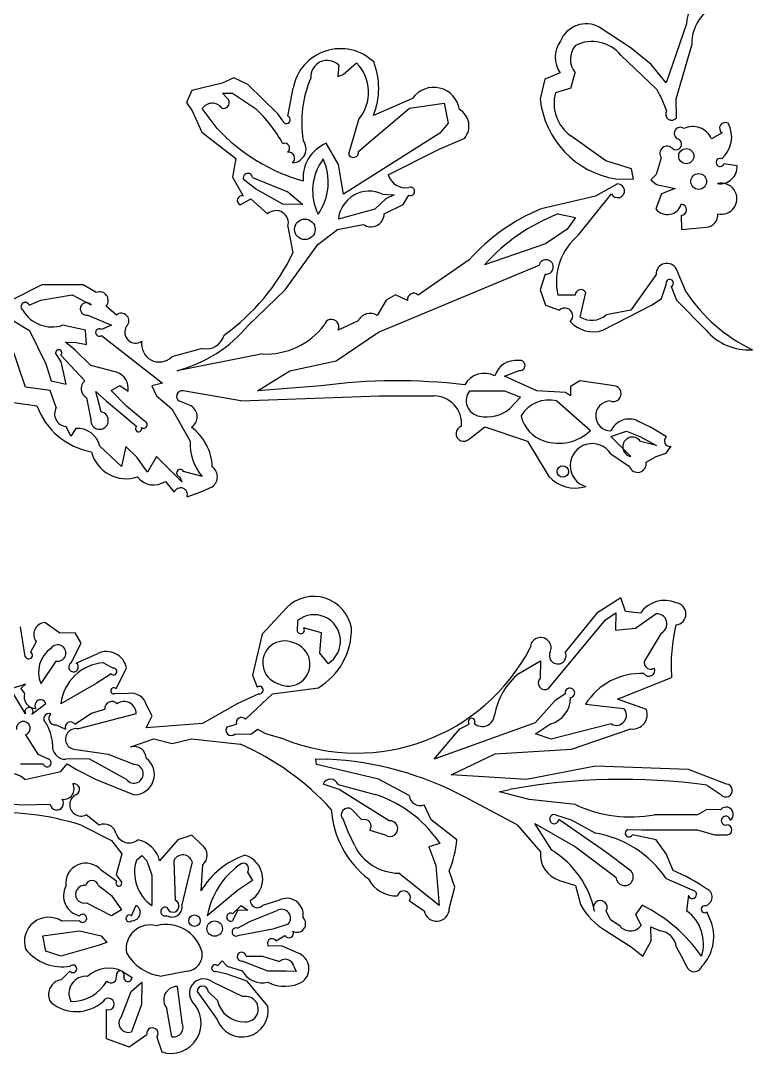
# Model space of a CAD drawing. Extents: x 0.1 to 7.7, y 0.72 to 10.33.
# Drawn here: x 5.688 to 7.702, y 2.434 to 5.276 of the extents above; entities that cross this region are included whole.
import ezdxf

# ---------------------------------------------------------------- set-up
doc = ezdxf.new("R2010")
doc.units = 0

msp = doc.modelspace()

# ---------------------------------------------------------------- linework, layer by layer
at = {"layer": 'Default', "color": 162, "linetype": 'CONTINUOUS'}
for p, q in [((7.521141, 5.267187), (7.465467, 5.104408)), ((7.368544, 5.200555), (7.280742, 5.257985)), ((7.492157, 5.060573), (7.535433, 5.208749)), ((7.340349, 5.180929), (7.438524, 5.087052)), ((7.424112, 5.155531), (7.368544, 5.200555)), ((6.563384, 5.153808), (6.561486, 5.122348)), ((6.575895, 5.127703), (6.612404, 5.160325)), ((7.465467, 5.104408), (7.424112, 5.155531)), ((6.27485, 5.118427), (6.242701, 5.103911)), ((6.313075, 5.10053), (6.27485, 5.118427)), ((6.561486, 5.122348), (6.575895, 5.127703)), ((7.1731, 5.132317), (7.130941, 5.115255)), ((7.20284, 5.090232), (7.214388, 5.132461)), ((6.242701, 5.103911), (6.158892, 5.083889)), ((6.395804, 5.019885), (6.313075, 5.10053)), ((6.423611, 5.012696), (6.437822, 5.089957)), ((7.130941, 5.115255), (7.118056, 5.060468)), ((7.20284, 5.090232), (7.160144, 5.077068)), ((6.158892, 5.083889), (6.144643, 5.051009)), ((6.255788, 5.063084), (6.243129, 5.076475)), ((6.243129, 5.076475), (6.270855, 5.076405)), ((6.270855, 5.076405), (6.334824, 5.03418)), ((6.766372, 5.061511), (6.659131, 5.015164)), ((7.438524, 5.087052), (7.452009, 5.061557)), ((7.452009, 5.061557), (7.466076, 5.028072)), ((7.49392, 5.008727), (7.492157, 5.060573)), ((6.144643, 5.051009), (6.159722, 5.027488)), ((6.229034, 4.979302), (6.187476, 5.033865)), ((6.645674, 4.939981), (6.758439, 5.035538)), ((6.758439, 5.035538), (6.854292, 5.048492)), ((6.854292, 5.048492), (6.864981, 4.993705)), ((6.159722, 5.027488), (6.186968, 4.969282)), ((6.409677, 4.999789), (6.395804, 5.019885)), ((6.618056, 5.003399), (6.590222, 4.908369)), ((6.864981, 4.993705), (6.841853, 4.965927)), ((6.186968, 4.969282), (6.280571, 4.896868)), ((6.841853, 4.965927), (6.576389, 4.798626)), ((6.839681, 4.922318), (6.910317, 4.952704)), ((7.298858, 4.890158), (7.202429, 4.958916)), ((7.618875, 4.966866), (7.589772, 4.951002)), ((6.5625, 4.879792), (6.529281, 4.938449)), ((6.618146, 4.916229), (6.645674, 4.939981)), ((6.700064, 4.851262), (6.839681, 4.922318)), ((6.280571, 4.896868), (6.270833, 4.844819)), ((7.369482, 4.868132), (7.298858, 4.890158)), ((7.451389, 4.898224), (7.437621, 4.852078)), ((6.576389, 4.798626), (6.5625, 4.879792)), ((7.37487, 4.839547), (7.369482, 4.868132)), ((7.660668, 4.876665), (7.624097, 4.88196)), ((6.270833, 4.844819), (6.300212, 4.79407)), ((6.334489, 4.812743), (6.300753, 4.839626)), ((6.325903, 4.844605), (6.423532, 4.805177)), ((7.326389, 4.840293), (7.37487, 4.839547)), ((7.437621, 4.852078), (7.422478, 4.83811)), ((7.422478, 4.83811), (7.438097, 4.825091)), ((6.409722, 4.770849), (6.334489, 4.812743)), ((6.423532, 4.805177), (6.464455, 4.770288)), ((7.331297, 4.826404), (7.270533, 4.793226)), ((7.438097, 4.825091), (7.489962, 4.813534)), ((7.489962, 4.813534), (7.452281, 4.799218)), ((6.292228, 4.76912), (6.321576, 4.785721)), ((6.321576, 4.785721), (6.367523, 4.744075)), ((6.692812, 4.785682), (6.66293, 4.756712)), ((6.684089, 4.798626), (6.716358, 4.796614)), ((6.716358, 4.796614), (6.692812, 4.785682)), ((6.740704, 4.770181), (6.756304, 4.795644)), ((7.270533, 4.793226), (7.120446, 4.757925)), ((7.224913, 4.687021), (7.314538, 4.799542)), ((7.452281, 4.799218), (7.436907, 4.757788)), ((6.464455, 4.770288), (6.409722, 4.770849)), ((6.66293, 4.756712), (6.5625, 4.729182)), ((6.688823, 4.743821), (6.740704, 4.770181)), ((7.166705, 4.743829), (7.21579, 4.734309)), ((7.21579, 4.734309), (7.192042, 4.701854)), ((7.505927, 4.740008), (7.506944, 4.701404)), ((6.423611, 4.709241), (6.4375, 4.636635)), ((6.505766, 4.65978), (6.560549, 4.701404)), ((6.560549, 4.701404), (6.63094, 4.715325)), ((7.192042, 4.701854), (7.132612, 4.662074)), ((7.506944, 4.701404), (7.576283, 4.707816)), ((7.132612, 4.662074), (6.965278, 4.604181)), ((6.415725, 4.534923), (6.505766, 4.65978)), ((6.922566, 4.617528), (6.812488, 4.541743)), ((6.673264, 4.418481), (7.11507, 4.603168)), ((7.131857, 4.578154), (7.118048, 4.535217)), ((7.437453, 4.577652), (7.367779, 4.478942)), ((7.507573, 4.559382), (7.493167, 4.592294)), ((5.745862, 4.548626), (5.66457, 4.507358)), ((5.859864, 4.549219), (5.745862, 4.548626)), ((5.895812, 4.527683), (5.859864, 4.549219)), ((7.452406, 4.511147), (7.465255, 4.549464)), ((7.520189, 4.528674), (7.507573, 4.559382)), ((5.743003, 4.506959), (5.829177, 4.521044)), ((5.829177, 4.521044), (5.882367, 4.493606)), ((6.315214, 4.438171), (6.415725, 4.534923)), ((6.720246, 4.521337), (6.694042, 4.507039)), ((6.753107, 4.505932), (6.720246, 4.521337)), ((6.812488, 4.541743), (6.782556, 4.520848)), ((7.118048, 4.535217), (7.132452, 4.492675)), ((7.214875, 4.52052), (7.166994, 4.520127)), ((7.228656, 4.460172), (7.243836, 4.527924)), ((7.478706, 4.54386), (7.493416, 4.506683)), ((5.711493, 4.49307), (5.743003, 4.506959)), ((6.694042, 4.507039), (6.669345, 4.464278)), ((7.132452, 4.492675), (7.171607, 4.47907)), ((7.290231, 4.423625), (7.42679, 4.493695)), ((7.42679, 4.493695), (7.452406, 4.511147)), ((7.493416, 4.506683), (7.575079, 4.424222)), ((5.873187, 4.465805), (5.93783, 4.437912)), ((5.951344, 4.465339), (5.923423, 4.490355)), ((7.367779, 4.478942), (7.299667, 4.465951)), ((5.663236, 4.452432), (5.712156, 4.423388)), ((5.86657, 4.424422), (5.803339, 4.437514)), ((5.93783, 4.437912), (5.91039, 4.425885)), ((6.617402, 4.449601), (6.561922, 4.424487)), ((5.712156, 4.423388), (5.756944, 4.331834)), ((5.869018, 4.384329), (5.86657, 4.424422)), ((5.910062, 4.409257), (6.07811, 4.278603)), ((6.556748, 4.339691), (6.673264, 4.418481)), ((5.701049, 4.266943), (5.659722, 4.389538)), ((5.810858, 4.3909), (5.84046, 4.389823)), ((5.837791, 4.368735), (5.810858, 4.3909)), ((5.84046, 4.389823), (5.869018, 4.384329)), ((5.799638, 4.336461), (5.783934, 4.36132)), ((5.798034, 4.355385), (5.864117, 4.284197)), ((5.881212, 4.326851), (5.837791, 4.368735)), ((6.187766, 4.373659), (6.103607, 4.3504)), ((6.353679, 4.35848), (6.118551, 4.312514)), ((5.756944, 4.331834), (5.771643, 4.284261)), ((5.81351, 4.275213), (5.799638, 4.336461)), ((5.951874, 4.308198), (5.881212, 4.326851)), ((6.429275, 4.312514), (6.556748, 4.339691)), ((6.339854, 4.256952), (6.429275, 4.312514)), ((7.020112, 4.297542), (7.060317, 4.312643)), ((7.109099, 4.256958), (7.020112, 4.297542)), ((5.76922, 4.257788), (5.701049, 4.266943)), ((5.771643, 4.284261), (5.81351, 4.275213)), ((5.936852, 4.257892), (5.960432, 4.271829)), ((5.960432, 4.271829), (5.983648, 4.256538)), ((6.07811, 4.278603), (6.048952, 4.271133)), ((6.048952, 4.271133), (6.061887, 4.243471)), ((6.514841, 4.270847), (6.339854, 4.256952)), ((7.201389, 4.269446), (7.201329, 4.243011)), ((7.22702, 4.284736), (7.201389, 4.269446)), ((7.321999, 4.270847), (7.22702, 4.284736)), ((5.534132, 4.244341), (5.732686, 4.21558)), ((5.785731, 4.210913), (5.76922, 4.257788)), ((5.869029, 4.23811), (5.880937, 4.178035)), ((5.894917, 4.254913), (5.924433, 4.228701)), ((5.90958, 4.199094), (5.894917, 4.254913)), ((5.979415, 4.215086), (5.936852, 4.257892)), ((6.061887, 4.243471), (6.103948, 4.207241)), ((6.294201, 4.22918), (6.135206, 4.256981)), ((6.294201, 4.22918), (6.675849, 4.243069)), ((6.675849, 4.243069), (6.825238, 4.243069)), ((6.924125, 4.257356), (7.020193, 4.256958)), ((7.020193, 4.256958), (7.06387, 4.239942)), ((7.06387, 4.239942), (7.034105, 4.207272)), ((7.187896, 4.252091), (7.109099, 4.256958)), ((7.201329, 4.243011), (7.187896, 4.252091)), ((5.924433, 4.228701), (6.00732, 4.159183)), ((6.028639, 4.173795), (5.979415, 4.215086)), ((6.103948, 4.207241), (6.154259, 4.118358)), ((6.157278, 4.215958), (6.124964, 4.228412)), ((7.16361, 4.229518), (7.257097, 4.148247)), ((5.826364, 4.131983), (5.813001, 4.158845)), ((5.839391, 4.153829), (5.826364, 4.131983)), ((6.923632, 4.12491), (6.965935, 4.157869)), ((6.965935, 4.157869), (7.083687, 4.118876)), ((7.424201, 4.156214), (7.387357, 4.174007)), ((7.465994, 4.130742), (7.424201, 4.156214)), ((7.312346, 4.13179), (7.355639, 4.145847)), ((7.368056, 4.076402), (7.312346, 4.13179)), ((7.355639, 4.145847), (7.392106, 4.131642)), ((7.392106, 4.131642), (7.438647, 4.10641)), ((5.96522, 4.048568), (5.905609, 4.104694)), ((5.9775, 4.10426), (5.96522, 4.048568)), ((6.007601, 4.074548), (5.9775, 4.10426)), ((7.083687, 4.118876), (7.141618, 4.021346)), ((7.438647, 4.10641), (7.394596, 4.118069)), ((7.464888, 4.085391), (7.478746, 4.104489)), ((6.036795, 4.033636), (6.007601, 4.074548)), ((6.061376, 4.076441), (6.036795, 4.033636)), ((6.131944, 4.006957), (6.061376, 4.076441)), ((7.312558, 4.083639), (7.363972, 4.048624)), ((7.409722, 4.060839), (7.437652, 4.076402)), ((7.437652, 4.076402), (7.464888, 4.085391)), ((6.086583, 4.007986), (6.110747, 3.97837)), ((6.125165, 4.020879), (6.131944, 4.006957)), ((6.187622, 4.020977), (6.136366, 4.034735)), ((6.183669, 3.979179), (6.215254, 3.993045)), ((6.145833, 3.96529), (6.183669, 3.979179)), ((7.340271, 3.687519), (7.274418, 3.645548)), ((7.353138, 3.649378), (7.340271, 3.687519)), ((6.421001, 3.660984), (6.353152, 3.587285)), ((7.274418, 3.645548), (7.187252, 3.537939)), ((7.298221, 3.627054), (7.326058, 3.646127)), ((7.326058, 3.646127), (7.325791, 3.598449)), ((7.39407, 3.644981), (7.353138, 3.649378)), ((7.380767, 3.604221), (7.436833, 3.643413)), ((5.795739, 3.590289), (5.754266, 3.619335)), ((6.450362, 3.594116), (6.450605, 3.625172)), ((7.140981, 3.437511), (7.298221, 3.627054)), ((5.70046, 3.526331), (5.687786, 3.607442)), ((5.837667, 3.591277), (5.795739, 3.590289)), ((5.854097, 3.562577), (5.837667, 3.591277)), ((6.353152, 3.587285), (6.325899, 3.474204)), ((6.51653, 3.590776), (6.466282, 3.604817)), ((6.511928, 3.535109), (6.51653, 3.590776)), ((7.325791, 3.598449), (7.380767, 3.604221)), ((7.451545, 3.590427), (7.410099, 3.521129)), ((5.730186, 3.566655), (5.715278, 3.53824)), ((5.826938, 3.50803), (5.854097, 3.562577)), ((5.840879, 3.507352), (5.90073, 3.534417)), ((6.534722, 3.506956), (6.511928, 3.535109)), ((5.784853, 3.513246), (5.743056, 3.4514)), ((5.915889, 3.508678), (5.94229, 3.493531)), ((7.059306, 3.479178), (7.118881, 3.514398)), ((7.118881, 3.514398), (7.118056, 3.46602)), ((5.937102, 3.478572), (5.895323, 3.451409)), ((5.950851, 3.437143), (5.979275, 3.495035)), ((6.325899, 3.474204), (6.339251, 3.441354)), ((7.330883, 3.40873), (7.480161, 3.467979)), ((5.659572, 3.437347), (5.702047, 3.450446)), ((5.702047, 3.450446), (5.688154, 3.437929)), ((5.895323, 3.451409), (5.798611, 3.395844)), ((6.381475, 3.422831), (6.507612, 3.439854)), ((5.701389, 3.368066), (5.659572, 3.437347)), ((5.688154, 3.437929), (5.698632, 3.424277)), ((5.983992, 3.423622), (5.945835, 3.423049)), ((6.343817, 3.423331), (6.284297, 3.395174)), ((6.306422, 3.35331), (6.381475, 3.422831)), ((7.187003, 3.423273), (7.158877, 3.403456)), ((5.756955, 3.395855), (5.719039, 3.366578)), ((6.049494, 3.362129), (6.034722, 3.391653)), ((6.284297, 3.395174), (6.188106, 3.341654)), ((7.158877, 3.403456), (7.104793, 3.343446)), ((7.243019, 3.394767), (7.348322, 3.382848)), ((7.410633, 3.379948), (7.330883, 3.40873)), ((5.837199, 3.33927), (5.882584, 3.369697)), ((6.006277, 3.36849), (5.847131, 3.3264)), ((5.882584, 3.369697), (5.919442, 3.380937)), ((6.033328, 3.329646), (6.049494, 3.362129)), ((5.78539, 3.337941), (5.811206, 3.325658)), ((6.188106, 3.341654), (6.033328, 3.329646)), ((6.256341, 3.332169), (6.28216, 3.339305)), ((7.104793, 3.343446), (6.826389, 3.243066)), ((6.826389, 3.243066), (6.896922, 3.326952)), ((6.896922, 3.326952), (6.922911, 3.339852)), ((7.104907, 3.313032), (7.146355, 3.340649)), ((7.314056, 3.340288), (7.14886, 3.298622)), ((7.204667, 3.270844), (7.368063, 3.3264)), ((5.701229, 3.310046), (5.734843, 3.256706)), ((5.991324, 3.277355), (6.054097, 3.29955)), ((6.054097, 3.29955), (6.10478, 3.286151)), ((6.10478, 3.286151), (6.1581, 3.299453)), ((6.1581, 3.299453), (6.292639, 3.284733)), ((6.321589, 3.311526), (6.277386, 3.312511)), ((6.340927, 3.324651), (6.321589, 3.311526)), ((6.363143, 3.313487), (6.340927, 3.324651)), ((6.412876, 3.298622), (6.363143, 3.313487)), ((7.14886, 3.298622), (7.104907, 3.313032)), ((5.833925, 3.270844), (5.928514, 3.256955)), ((6.994306, 3.257682), (7.204667, 3.270844)), ((5.734843, 3.256706), (5.763967, 3.243839)), ((5.876701, 3.244017), (5.812409, 3.242886)), ((5.979167, 3.18751), (5.876701, 3.244017)), ((5.928514, 3.256955), (6.0016, 3.228634)), ((6.50006, 3.243822), (6.533715, 3.243066)), ((6.502584, 3.228774), (6.50006, 3.243822)), ((6.8735, 3.200466), (6.994306, 3.257682)), ((5.750598, 3.229177), (5.6875, 3.229177)), ((5.798383, 3.209503), (5.815665, 3.230555)), ((5.815665, 3.230555), (5.841128, 3.215311)), ((5.841128, 3.215311), (5.895868, 3.18751)), ((6.560689, 3.215288), (6.502584, 3.228774)), ((6.673094, 3.18791), (6.560689, 3.215288)), ((7.270471, 3.22412), (7.080387, 3.187157)), ((7.526993, 3.215288), (7.270471, 3.22412)), ((7.631384, 3.174743), (7.526993, 3.215288)), ((5.699531, 3.18751), (5.798383, 3.209503)), ((5.895868, 3.18751), (6.000537, 3.145151)), ((6.7576, 3.14311), (6.673094, 3.18791)), ((7.080387, 3.187157), (6.8735, 3.200466)), ((6.564507, 3.159844), (6.520397, 3.174179)), ((6.561998, 3.173613), (6.663767, 3.146203)), ((6.702052, 3.073824), (6.564507, 3.159844)), ((7.005227, 3.153684), (7.033896, 3.159732)), ((7.577053, 3.171589), (7.615749, 3.145701)), ((5.690873, 3.117039), (5.561835, 3.129445)), ((7.054731, 3.062346), (6.909423, 3.139677)), ((7.034297, 3.145843), (7.005227, 3.153684)), ((7.08769, 3.131954), (7.034297, 3.145843)), ((7.215154, 3.118181), (7.08769, 3.131954)), ((5.768989, 3.118946), (5.690873, 3.117039)), ((6.599771, 3.105185), (6.627469, 3.075979)), ((6.817586, 3.076041), (6.798782, 3.117866)), ((7.577385, 3.104812), (7.551755, 3.090288)), ((7.614938, 3.104177), (7.577385, 3.104812)), ((5.904028, 3.061917), (5.868154, 3.09018)), ((6.589793, 3.043684), (6.576286, 3.076508)), ((6.889049, 3.020875), (6.817586, 3.076041)), ((7.159941, 3.090288), (7.203795, 3.076399)), ((7.298117, 2.988063), (7.169369, 3.077414)), ((7.203795, 3.076399), (7.270383, 3.03927)), ((7.551755, 3.090288), (7.432843, 3.090288)), ((5.854674, 3.061596), (5.938029, 3.019852)), ((6.606699, 3.00629), (6.589793, 3.043684)), ((6.649456, 3.047592), (6.691423, 3.035075)), ((7.054731, 3.062346), (7.119049, 2.988398)), ((7.103646, 3.066579), (7.215684, 3.002146)), ((7.15048, 2.992632), (7.103646, 3.066579)), ((7.359097, 3.049596), (7.397691, 3.048621)), ((7.397691, 3.048621), (7.550268, 3.048621)), ((7.550268, 3.048621), (7.598715, 3.034732)), ((5.938029, 3.019852), (5.966768, 2.982944)), ((6.120277, 3.020843), (6.070514, 2.963578)), ((6.159399, 3.034285), (6.120277, 3.020843)), ((6.187727, 3.006764), (6.159399, 3.034285)), ((6.827032, 3.031785), (6.841839, 3.011199)), ((7.437443, 3.020843), (7.372053, 3.034732)), ((7.465278, 2.982374), (7.437443, 3.020843)), ((7.598715, 3.034732), (7.633694, 3.035381)), ((6.841839, 3.011199), (6.811502, 3.002365)), ((6.811502, 3.002365), (6.830452, 2.950877)), ((7.215684, 3.002146), (7.326806, 2.918882)), ((7.369061, 2.934663), (7.298117, 2.988063)), ((5.966768, 2.982944), (5.950564, 2.925213)), ((6.006581, 2.96501), (6.021374, 2.978139)), ((6.021374, 2.978139), (6.035613, 2.963387)), ((6.035613, 2.963387), (6.048915, 2.923981)), ((6.113752, 2.854662), (6.110333, 2.965442)), ((6.159722, 2.960349), (6.146478, 2.90367)), ((7.484082, 2.936533), (7.465278, 2.982374)), ((5.952056, 2.907617), (5.910239, 2.936563)), ((6.184393, 2.880588), (6.188981, 2.95202)), ((6.312036, 2.93272), (6.325783, 2.909333)), ((6.840278, 2.840287), (6.728965, 2.929547)), ((6.830452, 2.950877), (6.840278, 2.840287)), ((6.882901, 2.890671), (6.868056, 2.936376)), ((5.950564, 2.925213), (5.965754, 2.904856)), ((6.048915, 2.923981), (6.048611, 2.840287)), ((6.146478, 2.90367), (6.131944, 2.842833)), ((6.325783, 2.909333), (6.284498, 2.881676)), ((7.171812, 2.909732), (7.215172, 2.895939)), ((7.464976, 2.915129), (7.538822, 2.882321)), ((5.901897, 2.895668), (5.938195, 2.86763)), ((6.284498, 2.881676), (6.201389, 2.812509)), ((6.868056, 2.831095), (6.882901, 2.890671)), ((7.215172, 2.895939), (7.229395, 2.843338)), ((5.9375, 2.812509), (5.86813, 2.847605)), ((5.938195, 2.86763), (5.965447, 2.828948)), ((6.397537, 2.854176), (6.354044, 2.840172)), ((6.758794, 2.853519), (6.798838, 2.826116)), ((7.526361, 2.86899), (7.521431, 2.826003)), ((5.965447, 2.828948), (5.9375, 2.812509)), ((5.992771, 2.81228), (6.005501, 2.841164)), ((6.285136, 2.826733), (6.270833, 2.79862)), ((6.271108, 2.818052), (6.294844, 2.840608)), ((6.313431, 2.827979), (6.285136, 2.826733)), ((6.294844, 2.840608), (6.313431, 2.827979)), ((6.320647, 2.797716), (6.393681, 2.826524)), ((7.311564, 2.800789), (7.300181, 2.825765)), ((7.399178, 2.841701), (7.380579, 2.815614)), ((7.380579, 2.815614), (7.395833, 2.785663)), ((7.590955, 2.791029), (7.577418, 2.822786)), ((5.849974, 2.79862), (5.800811, 2.79768)), ((6.284618, 2.778308), (6.320647, 2.797716)), ((6.424614, 2.789239), (6.382432, 2.775141)), ((7.337266, 2.784507), (7.311564, 2.800789)), ((5.748845, 2.757181), (5.84937, 2.770842)), ((5.757528, 2.715286), (5.748845, 2.757181)), ((5.84937, 2.770842), (5.909573, 2.75709)), ((5.909573, 2.75709), (5.925217, 2.738461)), ((6.382432, 2.775141), (6.284722, 2.756953)), ((6.391255, 2.743064), (6.415411, 2.757862)), ((7.300424, 2.770188), (7.368718, 2.726581)), ((7.422587, 2.781471), (7.448099, 2.770584)), ((7.423689, 2.743146), (7.422587, 2.781471)), ((5.901556, 2.730081), (5.798611, 2.701398)), ((5.925217, 2.738461), (5.901556, 2.730081)), ((6.406115, 2.729175), (6.369694, 2.72834)), ((6.451632, 2.709579), (6.406115, 2.729175)), ((7.400555, 2.700943), (7.423689, 2.743146)), ((5.798611, 2.701398), (5.757528, 2.715286)), ((6.308645, 2.701398), (6.353526, 2.701398)), ((6.353526, 2.701398), (6.400614, 2.686523)), ((7.368718, 2.726581), (7.400555, 2.700943)), ((7.492919, 2.726923), (7.506535, 2.702029)), ((7.506535, 2.702029), (7.521131, 2.673382)), ((6.22956, 2.674212), (6.242675, 2.687827)), ((6.242675, 2.687827), (6.256196, 2.673601)), ((6.256196, 2.673601), (6.297794, 2.660289)), ((6.368056, 2.659731), (6.297671, 2.687481)), ((6.439913, 2.672953), (6.446529, 2.65875)), ((5.823637, 2.659923), (5.799115, 2.63614)), ((5.968182, 2.659085), (5.994499, 2.64234)), ((6.147195, 2.659731), (6.076389, 2.645842)), ((6.256759, 2.651848), (6.224588, 2.659297)), ((6.311778, 2.632465), (6.256759, 2.651848)), ((6.4191, 2.659731), (6.368056, 2.659731)), ((6.446529, 2.65875), (6.4191, 2.659731)), ((5.992401, 2.604189), (6.021833, 2.629197)), ((6.021833, 2.629197), (6.020833, 2.56776)), ((6.118389, 2.617653), (6.131791, 2.518433)), ((6.215931, 2.630159), (6.299674, 2.58974)), ((6.368103, 2.563759), (6.311778, 2.632465)), ((5.965676, 2.535244), (5.992401, 2.604189)), ((6.173611, 2.604077), (6.229057, 2.527235)), ((6.229328, 2.578875), (6.203968, 2.603512)), ((6.020833, 2.56776), (5.993056, 2.493064)), ((5.923023, 2.554277), (5.923098, 2.474038)), ((6.104167, 2.479175), (6.090278, 2.557089)), ((5.923098, 2.474038), (5.98647, 2.451397)), ((5.98647, 2.451397), (6.035559, 2.485524)), ((6.0625, 2.478257), (6.076389, 2.437508))]:
    msp.add_line(p, q, dxfattribs=at)
for centre, radius in [((7.520488, 4.902801), 0.020844), ((7.554525, 4.833349), 0.021657), ((6.470338, 4.701565), 0.028393), ((7.180363, 4.034896), 0.015758), ((6.166474, 2.798781), 0.015758), ((6.221914, 2.777065), 0.021178)]:
    msp.add_circle(centre, radius, dxfattribs=at)
for centre, radius, start, end in [((7.59971, 5.268214), 0.078576, 113.205618, 180.748984), ((7.654506, 5.21209), 0.11912, 100.272542, 181.606934), ((7.244553, 5.191171), 0.075986, 61.558263, 158.011312), ((7.235037, 5.175269), 0.075374, 143.954102, 214.740594), ((7.260535, 5.169587), 0.059228, 139.694735, 218.816309), ((7.260762, 5.11519), 0.103226, 39.556722, 116.08851), ((6.568588, 5.065905), 0.132959, 46.613661, 169.577915), ((6.531934, 5.120929), 0.045499, 46.27269, 183.706336), ((6.528799, 5.07875), 0.11681, 319.828962, 404.296037), ((6.47382, 5.089842), 0.199792, 338.051283, 381.335452), ((6.774933, 4.995314), 0.313409, 156.957169, 188.876094), ((6.825171, 5.020923), 0.071447, 8.494305, 145.383292), ((6.24622, 5.050209), 0.016041, 255.072151, 413.382901), ((7.367364, 5.087717), 0.250793, 186.237571, 260.59672), ((7.26623, 5.048392), 0.109893, 164.873967, 234.509288), ((6.215073, 5.015463), 0.03317, 35.46701, 146.30422), ((6.045256, 4.732057), 0.418483, 29.376064, 46.215537), ((6.869634, 4.985942), 0.052535, 320.751826, 420.085009), ((6.419633, 5.003015), 0.010466, 197.951669, 427.661845), ((7.480458, 5.019061), 0.016971, 147.92889, 322.48959), ((6.60372, 5.327177), 0.511279, 222.874986, 254.354568), ((7.50422, 4.965664), 0.016782, 53.661667, 242.346807), ((7.538499, 4.928957), 0.055811, 23.26583, 115.850725), ((7.627758, 4.979762), 0.015659, 60.320396, 235.439201), ((7.567152, 4.955282), 0.078252, 310.577207, 389.123312), ((6.435099, 4.923158), 0.038433, 272.086536, 398.25744), ((7.49222, 4.935989), 0.015397, 233.410005, 434.12658), ((6.415298, 4.925298), 0.013183, 303.706132, 474.025985), ((6.568538, 4.84318), 0.103039, 112.394461, 184.642299), ((7.467802, 4.910195), 0.020315, 41.392364, 216.104485), ((6.425038, 4.897421), 0.017084, 312.127196, 458.161159), ((6.637186, 4.807865), 0.145469, 143.106347, 206.449839), ((6.381147, 4.831265), 0.153633, 324.966493, 384.589694), ((6.603696, 4.914033), 0.014616, 202.800712, 368.641303), ((7.613644, 4.885669), 0.011092, 66.575336, 340.466428), ((7.612682, 4.874895), 0.048019, 262.228655, 362.1127), ((6.313201, 4.842759), 0.012836, 8.268227, 194.125543), ((6.747742, 4.865645), 0.049801, 196.787216, 280.043099), ((6.647627, 4.721301), 0.085491, 64.75428, 174.710944), ((6.761076, 4.806098), 0.011492, 245.464163, 473.864836), ((7.331544, 4.807591), 0.018815, 205.32951, 450.751569), ((7.616905, 4.785845), 0.042835, 257.091952, 464.487622), ((6.297458, 4.781199), 0.013163, 77.924809, 246.586002), ((6.39069, 4.718804), 0.034282, 343.801893, 492.51193), ((7.329002, 4.254329), 0.545073, 112.496181, 138.2155), ((7.468467, 4.782244), 0.039926, 217.773029, 343.418946), ((7.505836, 4.755442), 0.015434, 270.336362, 446.670395), ((6.652265, 4.745044), 0.036579, 234.339636, 358.083504), ((7.355639, 4.256218), 0.522934, 111.179753, 138.286589), ((7.574027, 4.741177), 0.033437, 273.868914, 365.002276), ((7.331015, 4.556702), 0.16805, 129.151712, 192.57053), ((5.893437, 4.898754), 0.603913, 305.982915, 334.276144), ((7.134279, 4.597919), 0.019913, 263.013603, 524.719232), ((7.467047, 4.578363), 0.029603, 28.072521, 181.376244), ((7.474823, 4.553483), 0.010377, 291.976978, 562.788807), ((5.905157, 4.50572), 0.023869, 319.929813, 473.050311), ((6.770428, 4.508263), 0.017477, 46.058552, 187.66591), ((7.230381, 4.520212), 0.015508, 29.820315, 178.861869), ((7.897139, 4.778472), 0.452206, 213.531673, 244.483697), ((5.700449, 4.488641), 0.011899, 21.849257, 234.192751), ((5.869249, 4.482521), 0.017174, 40.199777, 283.254608), ((5.77453, 4.527422), 0.094411, 210.862266, 287.767114), ((5.965187, 4.449848), 0.020776, 313.053312, 491.784885), ((6.649736, 4.434423), 0.035719, 56.702456, 154.852753), ((7.186442, 4.463518), 0.021493, 312.956072, 493.648537), ((7.2602, 4.511745), 0.060455, 238.548138, 310.756412), ((6.004297, 4.418332), 0.029802, 146.762652, 305.234046), ((6.021246, 4.681529), 0.381629, 284.772106, 320.380816), ((6.362606, 4.560962), 0.202679, 267.475633, 322.704223), ((6.543619, 4.433375), 0.020347, 334.097052, 526.41943), ((7.2642, 4.504109), 0.084588, 221.745878, 287.923029), ((5.904312, 4.417688), 0.010205, 53.4411, 304.297616), ((6.198304, 4.424612), 0.052031, 258.314289, 343.773358), ((7.691214, 4.521379), 0.151415, 219.915509, 274.215286), ((6.069543, 4.385371), 0.04882, 169.832083, 314.247072), ((5.792391, 4.361695), 0.008465, 311.803597, 542.541507), ((7.051484, 4.279157), 0.061488, 83.853718, 161.346768), ((7.062237, 4.326715), 0.014203, 262.230499, 467.075918), ((5.937612, 4.263825), 0.046609, 351.005197, 432.182606), ((6.965142, 4.242453), 0.062979, 63.517627, 150.404904), ((5.881924, 4.26279), 0.027845, 129.754475, 242.413963), ((6.723269, 2.715836), 1.568918, 83.150558, 97.634222), ((7.31929, 4.249168), 0.021847, 245.248395, 442.874817), ((6.132554, 4.241812), 0.015399, 80.08189, 240.473494), ((6.825238, 4.166466), 0.076603, 355.138346, 450), ((6.957308, 4.230067), 0.042963, 140.565895, 262.081511), ((5.917258, 4.282667), 0.196386, 199.975096, 259.790164), ((5.816109, 4.193647), 0.034941, 150.387562, 264.896356), ((6.138176, 4.185951), 0.035571, 304.578144, 417.519455), ((6.971657, 4.285682), 0.100239, 258.334501, 308.534857), ((7.14244, 4.142541), 0.089517, 76.320345, 149.362882), ((7.312177, 4.188156), 0.041223, 92.829569, 271.219032), ((5.904995, 4.175321), 0.024211, 173.563251, 439.083731), ((7.158151, 4.209583), 0.095175, 193.009427, 251.832898), ((7.36337, 4.124333), 0.055162, 64.22433, 155.803407), ((5.84347, 4.090138), 0.063821, 13.183915, 93.663954), ((6.01256, 4.152554), 0.00845, 128.330523, 384.23054), ((6.026042, 4.164159), 0.009979, 234.627334, 434.921798), ((6.073096, 4.04277), 0.142276, 2.167091, 53.179316), ((6.908019, 4.13956), 0.02141, 107.543959, 316.821759), ((7.168493, 4.241098), 0.128343, 251.832898, 313.65907), ((7.372387, 4.102929), 0.026879, 34.280817, 260.726878), ((7.474912, 4.118851), 0.014864, 126.869596, 284.947766), ((6.295256, 4.112258), 0.141129, 177.522749, 220.300046), ((7.261298, 4.051502), 0.060501, 32.084954, 252.89908), ((5.978493, 4.114563), 0.099289, 194.685611, 288.084919), ((6.127075, 4.03079), 0.010093, 23.007796, 259.092819), ((6.195794, 4.020603), 0.033737, 305.228159, 414.739174), ((7.386411, 4.056363), 0.023737, 199.028813, 370.868878), ((6.054406, 4.054998), 0.05697, 217.675613, 304.389804), ((7.215078, 4.090418), 0.100833, 223.236517, 286.376343), ((6.128067, 3.971231), 0.018733, 341.511585, 517.598418), ((6.494821, 3.585943), 0.105265, 10.109489, 134.530026), ((7.460689, 3.599487), 0.080671, 66.779089, 145.670559), ((7.488775, 3.643171), 0.030678, 276.256793, 443.033643), ((6.495739, 3.568252), 0.072643, 302.455703, 488.4119), ((7.439342, 3.615574), 0.027952, 295.885247, 455.148448), ((5.757138, 3.586178), 0.033281, 94.950666, 215.917786), ((7.938538, 3.502944), 0.459709, 166.190269, 184.362091), ((6.459252, 3.598083), 0.009735, 204.044389, 403.767493), ((6.410919, 3.600583), 0.187572, 301.030953, 361.172197), ((5.789724, 3.535301), 0.022587, 257.543929, 504.90009), ((6.414242, 3.508543), 0.060035, 65.755559, 252.143984), ((6.42393, 3.504814), 0.060353, 242.254459, 435.645084), ((7.119536, 3.549402), 0.02873, 332.6102, 539.570946), ((5.710145, 3.529454), 0.010176, 197.872685, 419.704045), ((5.817321, 3.482338), 0.080452, 124.940122, 202.616016), ((5.924035, 3.482881), 0.056561, 12.409606, 114.332584), ((6.612832, 3.79958), 0.53939, 248.240717, 332.392163), ((7.166515, 3.52824), 0.022893, 159.691599, 385.067976), ((5.925456, 3.381368), 0.127668, 94.297695, 173.489436), ((5.833369, 3.49659), 0.013123, 119.342672, 415.09184), ((7.422541, 3.508577), 0.017675, 134.749144, 304.692027), ((5.943929, 3.484583), 0.009097, 221.360191, 460.382392), ((7.182645, 3.330408), 0.193248, 129.660866, 169.794694), ((7.396141, 3.298443), 0.1809, 87.5555, 147.827264), ((7.417584, 3.487858), 0.016241, 212.307192, 382.389642), ((5.944363, 3.431512), 0.00859, 40.954367, 279.865591), ((6.34539, 3.433319), 0.010111, 261.051569, 487.381608), ((7.131214, 3.453129), 0.01842, 135.590539, 302.018111), ((5.729562, 3.415359), 0.03219, 163.916149, 270.326408), ((5.992981, 3.381651), 0.042923, 13.475089, 102.088285), ((7.129111, 3.410859), 0.072297, 283.798682, 361.308417), ((7.200039, 3.425702), 0.013261, 275.840468, 550.552417), ((5.710796, 3.374219), 0.01124, 317.167913, 573.189377), ((5.742394, 3.391562), 0.01518, 16.425607, 213.567451), ((5.939249, 3.382226), 0.019849, 43.320483, 183.722896), ((5.972914, 3.368576), 0.033363, 359.852276, 485.183584), ((7.328154, 3.364012), 0.027597, 239.278566, 403.043739), ((5.765614, 3.354662), 0.014293, 67.968095, 232.662367), ((5.782839, 3.355166), 0.017413, 132.94645, 278.425276), ((6.295617, 3.34401), 0.014255, 40.719225, 199.270348), ((6.929326, 3.34665), 0.009347, 324.896266, 586.657292), ((6.958704, 3.367227), 0.033849, 230.058865, 355.629502), ((7.372846, 3.366292), 0.040179, 263.162903, 379.868647), ((5.695248, 3.328044), 0.018966, 288.383148, 548.997364), ((5.653855, 3.277636), 0.122225, 3.502323, 32.494978), ((5.824882, 3.331168), 0.014744, 33.336708, 201.942938), ((5.839785, 3.298798), 0.028562, 75.096373, 258.161984), ((6.267227, 3.32273), 0.014409, 139.07188, 314.828676), ((5.811769, 3.279268), 0.036388, 170.77374, 271.007837), ((5.999349, 3.243541), 0.034753, 2.989949, 103.350584), ((5.991073, 2.600647), 0.747606, 42.433126, 66.210631), ((5.760976, 3.23314), 0.011109, 200.900213, 434.380946), ((6, 3.201038), 0.055889, 270.550304, 412.459897), ((6.49096, 2.35336), 0.890733, 61.97895, 87.248755), ((5.999764, 3.202955), 0.025745, 216.864342, 445.91104), ((5.653755, 3.136621), 0.068448, 48.028211, 147.094011), ((6.541085, 3.1656), 0.022396, 20.964277, 157.476046), ((7.342333, 1.477241), 1.710529, 82.112926, 100.388188), ((5.8064, 3.161225), 0.028561, 261.430578, 389.426969), ((5.834869, 3.160342), 0.015343, 294.229744, 463.542522), ((7.629537, 3.157008), 0.017831, 219.352242, 444.053682), ((5.787196, 3.122116), 0.018481, 189.87679, 396.016416), ((5.853957, 3.117928), 0.031169, 114.229744, 297.096801), ((6.558725, 2.822625), 0.3402, 37.938438, 72.015292), ((6.787503, 3.145679), 0.030013, 184.909439, 292.073318), ((6.808013, 3.123868), 0.265822, 184.053276, 232.256068), ((6.588774, 3.090236), 0.018558, 53.657784, 227.709974), ((7.367653, 3.44493), 0.360584, 244.980851, 280.415805), ((7.630231, 3.091764), 0.019696, 303.833579, 500.935856), ((5.631772, 2.359164), 0.736951, 72.394297, 116.121662), ((6.634466, 3.05869), 0.018651, 323.484608, 472.032818), ((6.704609, 3.05229), 0.021685, 232.550167, 456.774193), ((7.156926, 3.07819), 0.012467, 76.00429, 356.429374), ((7.629018, 3.074302), 0.01223, 5.168224, 285.439424), ((5.917224, 3.030105), 0.034441, 13.124875, 112.529899), ((7.363015, 3.039933), 0.010428, 112.070095, 330.083568), ((7.632351, 3.048914), 0.013599, 275.669391, 450.325578), ((5.986812, 3.051088), 0.038375, 200.06044, 308.809027), ((5.99483, 2.944896), 0.077956, 13.865708, 78.13172), ((6.607272, 3.046024), 0.282897, 337.195275, 354.899727), ((7.223964, 2.751923), 0.291073, 34.104577, 80.823461), ((6.166126, 2.978883), 0.035269, 310.391083, 412.233195), ((6.730006, 3.066974), 0.13743, 206.2034, 269.566054), ((7.191275, 2.979814), 0.072735, 173.222414, 254.47891), ((7.01411, 2.772413), 0.259024, 11.721159, 58.232339), ((5.867156, 2.901933), 0.055275, 38.792396, 188.584139), ((6.113233, 2.931507), 0.11179, 162.560529, 234.685645), ((6.134034, 2.953254), 0.02665, 15.439819, 152.784953), ((6.381, 2.762775), 0.229203, 109.239796, 149.06858), ((6.300645, 2.942052), 0.014726, 320.67259, 495.702643), ((6.285756, 2.913649), 0.068429, 299.604115, 433.253982), ((6.42338, 2.76972), 0.226078, 126.12229, 169.090032), ((7.350731, 2.919284), 0.023928, 180.961767, 399.996261), ((7.305599, 2.49696), 0.474426, 55.254653, 67.90101), ((5.884315, 2.891814), 0.017999, 12.362495, 169.061375), ((5.958079, 2.90214), 0.008141, 137.717201, 379.486855), ((6.722259, 2.953804), 0.086801, 207.541055, 271.816325), ((5.862418, 2.867296), 0.056463, 152.138904, 257.534881), ((5.862758, 2.871273), 0.02427, 80.789677, 282.788855), ((6.742689, 2.86225), 0.018318, 331.5366, 524.82156), ((7.537524, 2.871045), 0.01135, 190.433233, 443.43031), ((7.566549, 2.8638), 0.024855, 284.315734, 427.679298), ((6.104245, 2.837105), 0.028285, 240.40921, 371.683581), ((6.107033, 2.839219), 0.016841, 193.444511, 426.489102), ((6.339927, 2.85487), 0.020379, 182.016239, 313.847384), ((6.42049, 2.81493), 0.045465, 350.099427, 480.321288), ((7.395423, 2.933492), 0.188926, 208.502271, 239.812016), ((7.283733, 2.835302), 0.019012, 329.893382, 572.69102), ((5.858821, 2.805228), 0.011042, 216.756454, 501.077257), ((5.986642, 2.805319), 0.009274, 48.637234, 313.749766), ((5.9944, 2.821319), 0.022739, 266.609778, 420.779245), ((6.085715, 2.823985), 0.012349, 66.428536, 291.682978), ((6.266103, 2.808405), 0.010868, 62.580766, 295.801904), ((6.406491, 2.805678), 0.024468, 317.788657, 481.570687), ((6.833179, 2.832327), 0.034898, 190.251022, 357.977429), ((7.196171, 2.440179), 0.449924, 35.491599, 63.179138), ((7.455649, 2.735251), 0.112086, 342.420374, 414.063502), ((7.57121, 2.830178), 0.009653, 81.15337, 310.022336), ((5.764792, 2.741392), 0.066826, 57.384251, 198.417339), ((6.044133, 2.721248), 0.065921, 74.369152, 189.76572), ((6.088346, 2.685486), 0.10271, 15.120725, 104.924248), ((6.449182, 2.79015), 0.023384, 238.794913, 406.501496), ((7.366111, 2.807336), 0.036785, 218.359067, 323.901724), ((7.477185, 2.755815), 0.119094, 316.765961, 377.198139), ((6.28113, 2.767614), 0.011249, 71.934134, 288.624204), ((6.426225, 2.76403), 0.01245, 209.698192, 389.441682), ((7.44407, 2.721612), 0.049137, 6.20476, 85.297017), ((6.380128, 2.73621), 0.013069, 31.632997, 217.027637), ((5.802349, 2.800979), 0.129249, 218.636257, 279.808825), ((6.0909, 2.773508), 0.128488, 209.587605, 263.515185), ((6.14114, 2.706106), 0.046769, 277.438489, 367.583999), ((6.296479, 2.699706), 0.012283, 7.915654, 275.570781), ((6.436127, 2.666745), 0.045553, 309.212376, 430.100965), ((5.831827, 2.666354), 0.010413, 218.140589, 495.75355), ((6.222725, 2.668204), 0.0091, 41.320712, 281.810613), ((6.416398, 2.668542), 0.023925, 10.623015, 131.277899), ((7.5424, 2.680931), 0.022569, 199.541015, 342.748609), ((5.867483, 2.598876), 0.04684, 84.515332, 208.679482), ((5.929974, 2.582142), 0.085907, 63.591619, 132.478225), ((5.936553, 2.643202), 0.015533, 222.329321, 379.085577), ((5.961879, 2.649804), 0.010755, 337.951473, 548.141435), ((5.982995, 2.642874), 0.011517, 165.450836, 357.342157), ((6.354092, 2.692542), 0.064883, 209.808463, 283.0261), ((5.805983, 2.59552), 0.041197, 99.596708, 211.436916), ((5.827805, 2.688501), 0.112113, 269.276183, 330.175465), ((6.118378, 2.580852), 0.036801, 89.982661, 220.219512), ((6.19192, 2.599012), 0.039328, 52.372551, 215.045226), ((6.188784, 2.603478), 0.015185, 0.12952, 177.741685), ((6.414884, 2.718282), 0.10022, 242.570328, 299.955199), ((6.306779, 2.555267), 0.035197, 267.787887, 461.646101), ((5.841266, 2.658906), 0.110291, 230.312153, 311.847754), ((5.929286, 2.569279), 0.016257, 247.340294, 512.649248), ((6.101534, 2.516879), 0.083259, 252.421378, 405.662784), ((6.297223, 2.550661), 0.07208, 198.966059, 370.469316), ((6.303653, 2.59645), 0.076375, 193.303836, 271.325876), ((5.983837, 2.517056), 0.025703, 134.958625, 291.016911), ((6.050786, 2.488402), 0.015496, 319.108297, 550.700962), ((6.108522, 2.505458), 0.026642, 260.590518, 389.144526)]:
    msp.add_arc(centre, radius, start, end, dxfattribs=at)

doc.saveas('drawing.dxf')
